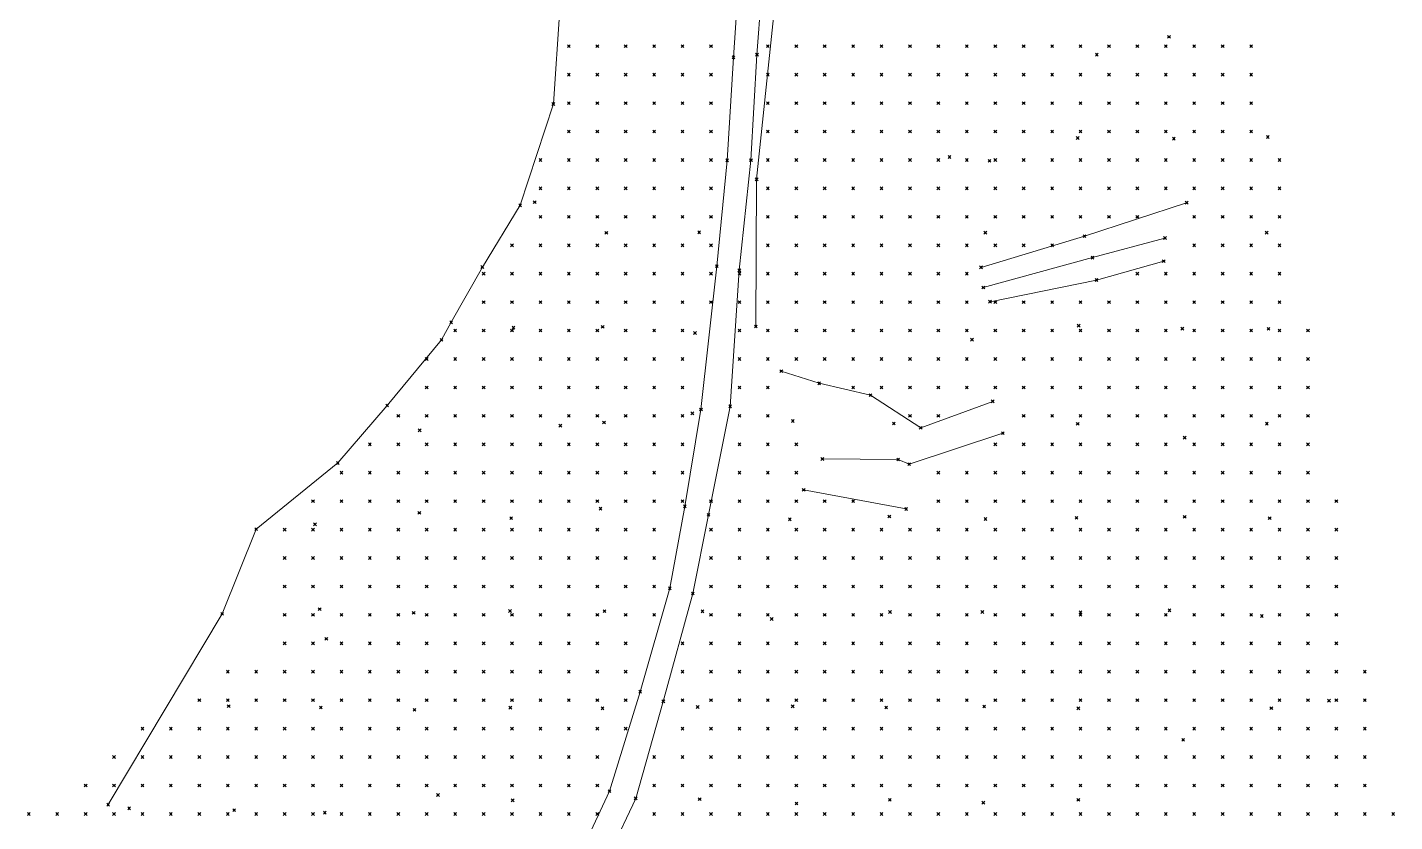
# Model space of a CAD drawing. Header units: metres. Extents: x 441556 to 446409, y 432338 to 461058.
# Drawn here: x 443351.6 to 443495.8, y 448548.1 to 448631.9 of the extents above; entities that cross this region are included whole.
import ezdxf

# ---------------------------------------------------------------- set-up
doc = ezdxf.new("R2010")
doc.units = ezdxf.units.M
doc.header["$MEASUREMENT"] = 0
doc.header["$PDMODE"] = 35
doc.header["$PDSIZE"] = 0.15
for name, color, linetype, lineweight in [('DTM-BRE-RevN_GRP_CURS APA', 2, 'Continuous', 0), ('DTM-BRE-RevN_GRP_DRUM PAMANT', 2, 'Continuous', 0), ('DTM-BRE-RevN_GRP_FIRUL APEI', 2, 'Continuous', 0), ('DTM-BRE-RevN_GRP_TALUZ SUS', 2, 'Continuous', 0), ('DTM-NOK-RevN_LIDAR_co_lidar', 91, 'Continuous', 0), ('DTM-NOK-RevN_RTK', 32, 'Continuous', 0)]:
    doc.layers.add(name, color=color, linetype=linetype, lineweight=lineweight)

msp = doc.modelspace()

# ---------------------------------------------------------------- linework, layer by layer
at = {"layer": 'DTM-BRE-RevN_GRP_CURS APA'}
for p, q in [((443407.054, 448623.797, 342.733), (443407.751, 448633.804, 342.59)), ((443403.548, 448613.105, 342.667), (443407.054, 448623.797, 342.733)), ((443399.563, 448606.59, 342.81), (443403.548, 448613.105, 342.667)), ((443396.268, 448600.761, 342.787), (443399.563, 448606.59, 342.81)), ((443395.249, 448598.916, 342.832), (443396.268, 448600.761, 342.787)), ((443389.528, 448591.986, 342.762), (443395.249, 448598.916, 342.832)), ((443384.317, 448585.924, 342.645), (443389.528, 448591.986, 342.762)), ((443375.696, 448578.948, 342.535), (443384.317, 448585.924, 342.645))]:
    msp.add_line(p, q, dxfattribs=at)
at = {"layer": 'DTM-BRE-RevN_GRP_DRUM PAMANT'}
for p, q in [((443429.434, 448641.168, 351.165), (443428.54, 448628.989, 350.282)), ((443426.061, 448628.71, 350.545), (443426.828, 448640.058, 351.348)), ((443428.54, 448628.989, 350.282), (443427.901, 448617.875, 349.686)), ((443425.392, 448617.848, 349.569), (443426.061, 448628.71, 350.545)), ((443424.305, 448606.679, 349.121), (443425.392, 448617.848, 349.569)), ((443427.901, 448617.875, 349.686), (443426.674, 448606.251, 349.136)), ((443422.63, 448591.57, 348.569), (443424.305, 448606.679, 349.121)), ((443426.674, 448606.251, 349.136), (443425.708, 448591.898, 348.612)), ((443420.928, 448581.342, 348.139), (443422.63, 448591.57, 348.569)), ((443425.708, 448591.898, 348.612), (443423.42, 448580.452, 348.088)), ((443419.341, 448572.702, 347.925), (443420.928, 448581.342, 348.139)), ((443423.42, 448580.452, 348.088), (443421.765, 448572.16, 347.945)), ((443416.217, 448561.799, 347.729), (443419.341, 448572.702, 347.925)), ((443421.765, 448572.16, 347.945), (443418.65, 448560.774, 347.675)), ((443412.984, 448551.3, 347.523), (443416.217, 448561.799, 347.729)), ((443418.65, 448560.774, 347.675), (443415.742, 448550.538, 347.509)), ((443406.335, 448537.126, 346.909), (443412.984, 448551.3, 347.523)), ((443415.742, 448550.538, 347.509), (443408.416, 448535.102, 346.746))]:
    msp.add_line(p, q, dxfattribs=at)
at = {"layer": 'DTM-BRE-RevN_GRP_FIRUL APEI'}
for p, q in [((443471.587, 448609.653, 372.506), (443463.945, 448607.587, 369.475)), ((443463.945, 448607.587, 369.475), (443452.416, 448604.433, 365.525)), ((443454.475, 448589.069, 361.221), (443444.601, 448585.802, 355.667)), ((443443.437, 448586.287, 355.272), (443435.429, 448586.348, 352.096)), ((443444.601, 448585.802, 355.667), (443443.437, 448586.287, 355.272))]:
    msp.add_line(p, q, dxfattribs=at)
at = {"layer": 'DTM-BRE-RevN_GRP_TALUZ SUS'}
for p, q in [((443428.502, 448615.848, 351.085), (443430.287, 448632.909, 353.158)), ((443428.422, 448600.322, 350.987), (443428.502, 448615.848, 351.085)), ((443473.875, 448613.383, 375.034), (443463.09, 448609.845, 370.424)), ((443463.09, 448609.845, 370.424), (443452.184, 448606.561, 366.176)), ((443471.455, 448607.217, 373.293), (443464.36, 448605.224, 370.07)), ((443464.36, 448605.224, 370.07), (443453.128, 448602.939, 365.788)), ((443435.099, 448594.328, 353.699), (443431.103, 448595.613, 351.577)), ((443440.513, 448593.077, 356.561), (443435.099, 448594.328, 353.699)), ((443445.817, 448589.636, 358.102), (443440.513, 448593.077, 356.561)), ((443453.41, 448592.425, 362.716), (443445.817, 448589.636, 358.102)), ((443444.284, 448581.073, 358.098), (443433.46, 448583.083, 352.105)), ((443372.107, 448570.013, 342.776), (443375.696, 448578.948, 342.535)), ((443360.078, 448549.881, 342.931), (443372.107, 448570.013, 342.776))]:
    msp.add_line(p, q, dxfattribs=at)
at = {"layer": 'DTM-NOK-RevN_LIDAR_co_lidar'}
for p in [(443408.692, 448629.885, 343.192), (443411.691, 448629.885, 344.403), (443414.691, 448629.885, 346.08), (443417.69, 448629.885, 347.538), (443420.689, 448629.885, 348.582), (443423.689, 448629.885, 349.62), (443429.687, 448629.885, 351.331), (443432.687, 448629.885, 353.974), (443435.686, 448629.885, 355.84), (443438.685, 448629.885, 358.161), (443441.685, 448629.885, 360.19), (443444.684, 448629.885, 361.79), (443447.683, 448629.885, 362.875), (443450.683, 448629.885, 364.378), (443453.682, 448629.885, 365.781), (443456.681, 448629.885, 366.868), (443459.681, 448629.885, 368.216), (443462.68, 448629.885, 370.112), (443465.679, 448629.885, 371.779), (443468.679, 448629.885, 373.313), (443471.678, 448629.885, 374.823), (443474.677, 448629.885, 376.275), (443477.677, 448629.885, 377.577), (443480.676, 448629.885, 378.824), (443408.692, 448626.886, 343.42), (443411.691, 448626.886, 344.605), (443414.691, 448626.886, 346.275), (443417.69, 448626.886, 347.717), (443420.689, 448626.886, 348.643), (443423.689, 448626.886, 349.585), (443429.687, 448626.886, 351.208), (443432.687, 448626.886, 353.719), (443435.686, 448626.886, 355.163), (443438.685, 448626.886, 356.833), (443441.685, 448626.886, 358.825), (443444.684, 448626.886, 360.66), (443447.683, 448626.886, 362.185), (443450.683, 448626.886, 363.903), (443453.682, 448626.886, 365.548), (443456.681, 448626.886, 366.586), (443459.681, 448626.886, 368.016), (443462.68, 448626.886, 369.933), (443465.679, 448626.886, 371.622), (443468.679, 448626.886, 373.138), (443471.678, 448626.886, 374.623), (443474.677, 448626.886, 376.078), (443477.677, 448626.886, 377.423), (443480.676, 448626.886, 378.67), (443408.692, 448623.887, 343.51), (443411.691, 448623.887, 344.778), (443414.691, 448623.887, 346.241), (443417.69, 448623.887, 347.619), (443420.689, 448623.887, 348.617), (443423.689, 448623.887, 349.458), (443429.687, 448623.887, 351.115), (443432.687, 448623.887, 353.516), (443435.686, 448623.887, 355.07), (443438.685, 448623.887, 357.158), (443441.685, 448623.887, 359.527), (443444.684, 448623.887, 361.712), (443447.683, 448623.887, 363.725), (443450.683, 448623.887, 365.303), (443453.682, 448623.887, 366.327), (443456.681, 448623.887, 367.286), (443459.681, 448623.887, 368.696), (443462.68, 448623.887, 370.227), (443465.679, 448623.887, 371.663), (443468.679, 448623.887, 373.079), (443471.678, 448623.887, 374.565), (443474.677, 448623.887, 375.982), (443477.677, 448623.887, 377.305), (443480.676, 448623.887, 378.547), (443408.692, 448620.887, 343.766), (443411.691, 448620.887, 345.074), (443414.691, 448620.887, 346.379), (443417.69, 448620.887, 347.624), (443420.689, 448620.887, 348.563), (443423.689, 448620.887, 349.252), (443429.687, 448620.887, 351.102), (443432.687, 448620.887, 353.457), (443435.686, 448620.887, 355.706), (443438.685, 448620.887, 358.546), (443441.685, 448620.887, 360.966), (443444.684, 448620.887, 363.035), (443447.683, 448620.887, 364.965), (443450.683, 448620.887, 366.349), (443453.682, 448620.887, 367.227), (443456.681, 448620.887, 368.364), (443459.681, 448620.887, 369.515), (443462.68, 448620.887, 370.693), (443465.679, 448620.887, 371.919), (443468.679, 448620.887, 373.163), (443471.678, 448620.887, 374.545), (443474.677, 448620.887, 375.898), (443477.677, 448620.887, 377.168), (443480.676, 448620.887, 378.373), (443405.693, 448617.888, 343.041), (443408.692, 448617.888, 344.204), (443411.691, 448617.888, 345.56), (443414.691, 448617.888, 346.831), (443417.69, 448617.888, 347.847), (443420.689, 448617.888, 348.514), (443423.689, 448617.888, 349.037), (443429.687, 448617.888, 351.299), (443432.687, 448617.888, 353.84), (443435.686, 448617.888, 356.416), (443438.685, 448617.888, 359.364), (443441.685, 448617.888, 361.449), (443444.684, 448617.888, 363.242), (443447.683, 448617.888, 365.071), (443450.683, 448617.888, 366.472), (443453.682, 448617.888, 367.654), (443456.681, 448617.888, 368.802), (443459.681, 448617.888, 369.812), (443462.68, 448617.888, 370.937), (443465.679, 448617.888, 372.081), (443468.679, 448617.888, 373.223), (443471.678, 448617.888, 374.446), (443474.677, 448617.888, 375.771), (443477.677, 448617.888, 377.001), (443480.676, 448617.888, 378.103), (443483.675, 448617.888, 379.149), (443405.693, 448614.889, 343.443), (443408.692, 448614.889, 344.728), (443411.691, 448614.889, 346.154), (443414.691, 448614.889, 347.328), (443417.69, 448614.889, 348.08), (443420.689, 448614.889, 348.554), (443423.689, 448614.889, 348.946), (443429.687, 448614.889, 351.545), (443432.687, 448614.889, 354.249), (443435.686, 448614.889, 356.832), (443438.685, 448614.889, 359.265), (443441.685, 448614.889, 361.384), (443444.684, 448614.889, 363.223), (443447.683, 448614.889, 364.942), (443450.683, 448614.889, 366.25), (443453.682, 448614.889, 367.646), (443456.681, 448614.889, 368.758), (443459.681, 448614.889, 369.805), (443462.68, 448614.889, 370.928), (443465.679, 448614.889, 372.028), (443468.679, 448614.889, 373.114), (443471.678, 448614.889, 374.21), (443474.677, 448614.889, 375.352), (443477.677, 448614.889, 376.423), (443480.676, 448614.889, 377.567), (443483.675, 448614.889, 378.761), (443405.693, 448611.889, 344.057), (443408.692, 448611.889, 345.388), (443411.691, 448611.889, 346.727), (443414.691, 448611.889, 347.734), (443417.69, 448611.889, 348.266), (443420.689, 448611.889, 348.632), (443423.689, 448611.889, 348.939), (443429.687, 448611.889, 351.689), (443432.687, 448611.889, 354.511), (443435.686, 448611.889, 357.068), (443438.685, 448611.889, 359.011), (443441.685, 448611.889, 361.238), (443444.684, 448611.889, 363.212), (443447.683, 448611.889, 364.795), (443450.683, 448611.889, 365.927), (443453.682, 448611.889, 367.441), (443456.681, 448611.889, 368.588), (443459.681, 448611.889, 369.601), (443462.68, 448611.889, 370.605), (443465.679, 448611.889, 371.514), (443468.679, 448611.889, 372.458), (443474.677, 448611.889, 374.673), (443477.677, 448611.889, 375.887), (443480.676, 448611.889, 377.26), (443483.675, 448611.889, 378.669), (443402.693, 448608.89, 343.456), (443405.693, 448608.89, 344.792), (443408.692, 448608.89, 346.038), (443411.691, 448608.89, 347.146), (443414.691, 448608.89, 347.966), (443417.69, 448608.89, 348.379), (443420.689, 448608.89, 348.638), (443423.689, 448608.89, 348.893), (443429.687, 448608.89, 351.937), (443432.687, 448608.89, 354.809), (443435.686, 448608.89, 357.135), (443438.685, 448608.89, 359.009), (443441.685, 448608.89, 360.945), (443444.684, 448608.89, 362.816), (443447.683, 448608.89, 364.498), (443450.683, 448608.89, 365.613), (443453.682, 448608.89, 367.01), (443456.681, 448608.89, 368.035), (443459.681, 448608.89, 368.881), (443474.677, 448608.89, 374.386), (443477.677, 448608.89, 375.92), (443480.676, 448608.89, 377.348), (443483.675, 448608.89, 378.615), (443399.694, 448605.89, 343.106), (443402.693, 448605.89, 344.283), (443405.693, 448605.89, 345.483), (443408.692, 448605.89, 346.596), (443411.691, 448605.89, 347.479), (443414.691, 448605.89, 348.011), (443417.69, 448605.89, 348.298), (443420.689, 448605.89, 348.538), (443423.689, 448605.89, 348.805), (443426.688, 448605.89, 349.747), (443429.687, 448605.89, 352.126), (443432.687, 448605.89, 354.858), (443435.686, 448605.89, 356.92), (443438.685, 448605.89, 358.797), (443441.685, 448605.89, 360.569), (443444.684, 448605.89, 362.313), (443447.683, 448605.89, 364.033), (443450.683, 448605.89, 365.197), (443468.679, 448605.89, 371.689), (443471.678, 448605.89, 373.026), (443474.677, 448605.89, 374.359), (443477.677, 448605.89, 375.724), (443480.676, 448605.89, 377.046), (443483.675, 448605.89, 378.312), (443399.694, 448602.891, 343.779), (443402.693, 448602.891, 345.083), (443405.693, 448602.891, 346.159), (443408.692, 448602.891, 347.174), (443411.691, 448602.891, 347.848), (443414.691, 448602.891, 348.054), (443417.69, 448602.891, 348.095), (443420.689, 448602.891, 348.345), (443423.689, 448602.891, 348.713), (443426.688, 448602.891, 349.491), (443429.687, 448602.891, 351.652), (443432.687, 448602.891, 354.378), (443435.686, 448602.891, 356.113), (443438.685, 448602.891, 357.888), (443441.685, 448602.891, 359.645), (443444.684, 448602.891, 361.517), (443447.683, 448602.891, 363.244), (443450.683, 448602.891, 364.676), (443453.682, 448602.891, 365.929), (443456.681, 448602.891, 366.922), (443459.681, 448602.891, 367.986), (443462.68, 448602.891, 369.016), (443465.679, 448602.891, 370.072), (443468.679, 448602.891, 371.134), (443471.678, 448602.891, 372.398), (443474.677, 448602.891, 373.75), (443477.677, 448602.891, 375.129), (443480.676, 448602.891, 376.567), (443483.675, 448602.891, 377.924), (443396.695, 448599.892, 343.308), (443399.694, 448599.892, 344.574), (443402.693, 448599.892, 345.72), (443405.693, 448599.892, 346.751), (443408.692, 448599.892, 347.64), (443411.691, 448599.892, 347.95), (443414.691, 448599.892, 347.917), (443417.69, 448599.892, 347.896), (443420.689, 448599.892, 348.209), (443426.688, 448599.892, 349.242), (443429.687, 448599.892, 350.971), (443432.687, 448599.892, 353.306), (443435.686, 448599.892, 354.823), (443438.685, 448599.892, 356.935), (443441.685, 448599.892, 358.58), (443444.684, 448599.892, 360.837), (443447.683, 448599.892, 362.692), (443450.683, 448599.892, 364.035), (443453.682, 448599.892, 365.449), (443456.681, 448599.892, 366.479), (443459.681, 448599.892, 367.432), (443462.68, 448599.892, 368.312), (443465.679, 448599.892, 369.288), (443468.679, 448599.892, 370.336), (443471.678, 448599.892, 371.704), (443474.677, 448599.892, 373.207), (443477.677, 448599.892, 374.716), (443480.676, 448599.892, 376.217), (443483.675, 448599.892, 377.592), (443486.675, 448599.892, 378.885), (443393.695, 448596.892, 342.976), (443396.695, 448596.892, 344.122), (443399.694, 448596.892, 345.286), (443402.693, 448596.892, 346.363), (443405.693, 448596.892, 347.438), (443408.692, 448596.892, 347.813), (443411.691, 448596.892, 347.817), (443414.691, 448596.892, 347.781), (443417.69, 448596.892, 347.79), (443420.689, 448596.892, 348.147), (443426.688, 448596.892, 349.062), (443429.687, 448596.892, 350.318), (443432.687, 448596.892, 352.39), (443435.686, 448596.892, 354.131), (443438.685, 448596.892, 356.593), (443441.685, 448596.892, 358.38), (443444.684, 448596.892, 360.283), (443447.683, 448596.892, 361.972), (443450.683, 448596.892, 363.263), (443453.682, 448596.892, 364.287), (443456.681, 448596.892, 365.583), (443459.681, 448596.892, 366.628), (443462.68, 448596.892, 367.546), (443465.679, 448596.892, 368.542), (443468.679, 448596.892, 369.703), (443471.678, 448596.892, 371.204), (443474.677, 448596.892, 372.853), (443477.677, 448596.892, 374.475), (443480.676, 448596.892, 376.059), (443483.675, 448596.892, 377.48), (443486.675, 448596.892, 378.729), (443393.695, 448593.893, 343.807), (443396.695, 448593.893, 345.005), (443399.694, 448593.893, 345.915), (443402.693, 448593.893, 346.925), (443405.693, 448593.893, 347.542), (443408.692, 448593.893, 347.671), (443411.691, 448593.893, 347.677), (443414.691, 448593.893, 347.665), (443417.69, 448593.893, 347.711), (443420.689, 448593.893, 348.033), (443426.688, 448593.893, 348.894), (443429.687, 448593.893, 349.975), (443438.685, 448593.893, 355.658), (443441.685, 448593.893, 357.341), (443444.684, 448593.893, 359.042), (443447.683, 448593.893, 360.788), (443450.683, 448593.893, 362.279), (443453.682, 448593.893, 363.091), (443456.681, 448593.893, 364.392), (443459.681, 448593.893, 365.676), (443462.68, 448593.893, 366.841), (443465.679, 448593.893, 368.036), (443468.679, 448593.893, 369.47), (443471.678, 448593.893, 371.229), (443474.677, 448593.893, 372.846), (443477.677, 448593.893, 374.452), (443480.676, 448593.893, 376.005), (443483.675, 448593.893, 377.375), (443486.675, 448593.893, 378.636), (443390.696, 448590.894, 343.584), (443393.695, 448590.894, 344.799), (443396.695, 448590.894, 345.614), (443399.694, 448590.894, 346.629), (443402.693, 448590.894, 347.253), (443405.693, 448590.894, 347.402), (443408.692, 448590.894, 347.452), (443411.691, 448590.894, 347.526), (443414.691, 448590.894, 347.55), (443417.69, 448590.894, 347.663), (443420.689, 448590.894, 347.986), (443426.688, 448590.894, 348.855), (443429.687, 448590.894, 349.866), (443444.684, 448590.894, 357.66), (443447.683, 448590.894, 359.267), (443456.681, 448590.894, 362.902), (443459.681, 448590.894, 364.802), (443462.68, 448590.894, 366.446), (443465.679, 448590.894, 367.748), (443468.679, 448590.894, 369.221), (443471.678, 448590.894, 370.927), (443474.677, 448590.894, 372.549), (443477.677, 448590.894, 374.258), (443480.676, 448590.894, 375.876), (443483.675, 448590.894, 377.241), (443486.675, 448590.894, 378.504), (443387.697, 448587.894, 343.331), (443390.696, 448587.894, 344.313), (443393.695, 448587.894, 345.48), (443396.695, 448587.894, 346.334), (443399.694, 448587.894, 346.929), (443402.693, 448587.894, 347.115), (443405.693, 448587.894, 347.233), (443408.692, 448587.894, 347.384), (443411.691, 448587.894, 347.514), (443414.691, 448587.894, 347.566), (443417.69, 448587.894, 347.714), (443420.689, 448587.894, 348), (443426.688, 448587.894, 348.914), (443429.687, 448587.894, 349.999), (443432.687, 448587.894, 350.725), (443453.682, 448587.894, 360.684), (443456.681, 448587.894, 362.743), (443459.681, 448587.894, 364.635), (443462.68, 448587.894, 366.242), (443465.679, 448587.894, 367.695), (443468.679, 448587.894, 369.109), (443471.678, 448587.894, 370.666), (443474.677, 448587.894, 372.326), (443477.677, 448587.894, 373.938), (443480.676, 448587.894, 375.53), (443483.675, 448587.894, 376.998), (443486.675, 448587.894, 378.277), (443384.697, 448584.895, 342.925), (443387.697, 448584.895, 343.824), (443390.696, 448584.895, 345), (443393.695, 448584.895, 346.047), (443396.695, 448584.895, 346.723), (443399.694, 448584.895, 346.909), (443402.693, 448584.895, 347.045), (443405.693, 448584.895, 347.255), (443408.692, 448584.895, 347.461), (443411.691, 448584.895, 347.6), (443414.691, 448584.895, 347.606), (443417.69, 448584.895, 347.78), (443420.689, 448584.895, 348.027), (443426.688, 448584.895, 349.089), (443429.687, 448584.895, 350.227), (443432.687, 448584.895, 350.93), (443447.683, 448584.895, 357.797), (443450.683, 448584.895, 359.696), (443453.682, 448584.895, 361.721), (443456.681, 448584.895, 363.47), (443459.681, 448584.895, 364.982), (443462.68, 448584.895, 366.435), (443465.679, 448584.895, 367.912), (443468.679, 448584.895, 369.354), (443471.678, 448584.895, 370.901), (443474.677, 448584.895, 372.375), (443477.677, 448584.895, 373.857), (443480.676, 448584.895, 375.346), (443483.675, 448584.895, 376.766), (443486.675, 448584.895, 378.06), (443381.698, 448581.896, 342.993), (443384.697, 448581.896, 343.523), (443387.697, 448581.896, 344.271), (443390.696, 448581.896, 345.342), (443393.695, 448581.896, 346.445), (443396.695, 448581.896, 346.74), (443399.694, 448581.896, 346.868), (443402.693, 448581.896, 347.083), (443405.693, 448581.896, 347.322), (443408.692, 448581.896, 347.57), (443411.691, 448581.896, 347.681), (443414.691, 448581.896, 347.637), (443417.69, 448581.896, 347.779), (443420.689, 448581.896, 347.966), (443423.689, 448581.896, 348.21), (443426.688, 448581.896, 349.181), (443429.687, 448581.896, 350.599), (443432.687, 448581.896, 351.817), (443435.686, 448581.896, 353.488), (443438.685, 448581.896, 355.04), (443447.683, 448581.896, 359.324), (443450.683, 448581.896, 360.722), (443453.682, 448581.896, 362.198), (443456.681, 448581.896, 363.819), (443459.681, 448581.896, 365.464), (443462.68, 448581.896, 366.92), (443465.679, 448581.896, 368.212), (443468.679, 448581.896, 369.464), (443471.678, 448581.896, 370.89), (443474.677, 448581.896, 372.286), (443477.677, 448581.896, 373.774), (443480.676, 448581.896, 375.33), (443483.675, 448581.896, 376.748), (443486.675, 448581.896, 378.005), (443489.674, 448581.896, 379.144), (443378.698, 448578.896, 342.973), (443381.698, 448578.896, 343.329), (443384.697, 448578.896, 343.826), (443387.697, 448578.896, 344.746), (443390.696, 448578.896, 346.102), (443393.695, 448578.896, 346.566), (443396.695, 448578.896, 346.689), (443399.694, 448578.896, 346.878), (443402.693, 448578.896, 347.102), (443405.693, 448578.896, 347.356), (443408.692, 448578.896, 347.574), (443411.691, 448578.896, 347.664), (443414.691, 448578.896, 347.609), (443417.69, 448578.896, 347.741), (443423.689, 448578.896, 348.399), (443426.688, 448578.896, 349.719), (443429.687, 448578.896, 351.259), (443432.687, 448578.896, 353.007), (443435.686, 448578.896, 355.051), (443438.685, 448578.896, 356.547), (443441.685, 448578.896, 357.7), (443444.684, 448578.896, 359.067), (443447.683, 448578.896, 360.388), (443450.683, 448578.896, 361.382), (443453.682, 448578.896, 363.112), (443456.681, 448578.896, 364.489), (443459.681, 448578.896, 365.848), (443462.68, 448578.896, 367.16), (443465.679, 448578.896, 368.439), (443468.679, 448578.896, 369.752), (443471.678, 448578.896, 371.046), (443474.677, 448578.896, 372.465), (443477.677, 448578.896, 373.902), (443480.676, 448578.896, 375.339), (443483.675, 448578.896, 376.665), (443486.675, 448578.896, 377.86), (443489.674, 448578.896, 378.945), (443378.698, 448575.897, 343.248), (443381.698, 448575.897, 343.715), (443384.697, 448575.897, 344.559), (443387.697, 448575.897, 345.853), (443390.696, 448575.897, 346.46), (443393.695, 448575.897, 346.54), (443396.695, 448575.897, 346.676), (443399.694, 448575.897, 346.906), (443402.693, 448575.897, 347.169), (443405.693, 448575.897, 347.424), (443408.692, 448575.897, 347.599), (443411.691, 448575.897, 347.653), (443414.691, 448575.897, 347.613), (443417.69, 448575.897, 347.726), (443423.689, 448575.897, 348.609), (443426.688, 448575.897, 350.317), (443429.687, 448575.897, 351.921), (443432.687, 448575.897, 353.758), (443435.686, 448575.897, 355.933), (443438.685, 448575.897, 357.522), (443441.685, 448575.897, 358.74), (443444.684, 448575.897, 360.074), (443447.683, 448575.897, 361.163), (443450.683, 448575.897, 362.373), (443453.682, 448575.897, 363.832), (443456.681, 448575.897, 365.14), (443459.681, 448575.897, 366.404), (443462.68, 448575.897, 367.663), (443465.679, 448575.897, 368.819), (443468.679, 448575.897, 369.981), (443471.678, 448575.897, 371.281), (443474.677, 448575.897, 372.592), (443477.677, 448575.897, 373.932), (443480.676, 448575.897, 375.311), (443483.675, 448575.897, 376.599), (443486.675, 448575.897, 377.782), (443489.674, 448575.897, 378.801), (443378.698, 448572.898, 343.536), (443381.698, 448572.898, 344.109), (443384.697, 448572.898, 345.199), (443387.697, 448572.898, 346.323), (443390.696, 448572.898, 346.472), (443393.695, 448572.898, 346.515), (443396.695, 448572.898, 346.698), (443399.694, 448572.898, 346.956), (443402.693, 448572.898, 347.232), (443405.693, 448572.898, 347.426), (443408.692, 448572.898, 347.572), (443411.691, 448572.898, 347.586), (443414.691, 448572.898, 347.587), (443417.69, 448572.898, 347.707), (443423.689, 448572.898, 349.112), (443426.688, 448572.898, 351.249), (443429.687, 448572.898, 352.733), (443432.687, 448572.898, 354.766), (443435.686, 448572.898, 356.423), (443438.685, 448572.898, 358.036), (443441.685, 448572.898, 359.238), (443444.684, 448572.898, 360.515), (443447.683, 448572.898, 361.727), (443450.683, 448572.898, 363.181), (443453.682, 448572.898, 364.524), (443456.681, 448572.898, 365.749), (443459.681, 448572.898, 366.917), (443462.68, 448572.898, 368.057), (443465.679, 448572.898, 369.13), (443468.679, 448572.898, 370.276), (443471.678, 448572.898, 371.523), (443474.677, 448572.898, 372.825), (443477.677, 448572.898, 374.116), (443480.676, 448572.898, 375.399), (443483.675, 448572.898, 376.609), (443486.675, 448572.898, 377.649), (443489.674, 448572.898, 378.507), (443378.698, 448569.898, 343.988), (443381.698, 448569.898, 344.707), (443384.697, 448569.898, 345.939), (443387.697, 448569.898, 346.413), (443390.696, 448569.898, 346.387), (443393.695, 448569.898, 346.489), (443396.695, 448569.898, 346.724), (443399.694, 448569.898, 347.004), (443402.693, 448569.898, 347.241), (443405.693, 448569.898, 347.404), (443408.692, 448569.898, 347.53), (443411.691, 448569.898, 347.522), (443414.691, 448569.898, 347.599), (443417.69, 448569.898, 347.684), (443423.689, 448569.898, 349.284), (443426.688, 448569.898, 351.333), (443429.687, 448569.898, 353.085), (443432.687, 448569.898, 355.233), (443435.686, 448569.898, 356.824), (443438.685, 448569.898, 358.207), (443441.685, 448569.898, 359.481), (443444.684, 448569.898, 360.851), (443447.683, 448569.898, 362.279), (443450.683, 448569.898, 363.696), (443453.682, 448569.898, 364.924), (443456.681, 448569.898, 366.088), (443459.681, 448569.898, 367.228), (443462.68, 448569.898, 368.34), (443465.679, 448569.898, 369.46), (443468.679, 448569.898, 370.645), (443471.678, 448569.898, 371.787), (443474.677, 448569.898, 373.015), (443477.677, 448569.898, 374.226), (443480.676, 448569.898, 375.412), (443483.675, 448569.898, 376.491), (443486.675, 448569.898, 377.397), (443489.674, 448569.898, 378.188), (443378.698, 448566.899, 344.402), (443381.698, 448566.899, 345.511), (443384.697, 448566.899, 346.322), (443387.697, 448566.899, 346.414), (443390.696, 448566.899, 346.404), (443393.695, 448566.899, 346.554), (443396.695, 448566.899, 346.773), (443399.694, 448566.899, 347.039), (443402.693, 448566.899, 347.249), (443405.693, 448566.899, 347.401), (443408.692, 448566.899, 347.489), (443411.691, 448566.899, 347.482), (443414.691, 448566.899, 347.597), (443420.689, 448566.899, 347.983), (443423.689, 448566.899, 349.488), (443426.688, 448566.899, 351.516), (443429.687, 448566.899, 353.132), (443432.687, 448566.899, 355.16), (443435.686, 448566.899, 356.538), (443438.685, 448566.899, 358.074), (443441.685, 448566.899, 359.534), (443444.684, 448566.899, 360.864), (443447.683, 448566.899, 362.542), (443450.683, 448566.899, 363.946), (443453.682, 448566.899, 365.158), (443456.681, 448566.899, 366.384), (443459.681, 448566.899, 367.517), (443462.68, 448566.899, 368.595), (443465.679, 448566.899, 369.682), (443468.679, 448566.899, 370.848), (443471.678, 448566.899, 371.973), (443474.677, 448566.899, 373.075), (443477.677, 448566.899, 374.152), (443480.676, 448566.899, 375.224), (443483.675, 448566.899, 376.216), (443486.675, 448566.899, 377.085), (443489.674, 448566.899, 377.81), (443372.7, 448563.9, 343.635), (443375.699, 448563.9, 344.036), (443378.698, 448563.9, 344.631), (443381.698, 448563.9, 345.819), (443384.697, 448563.9, 346.223), (443387.697, 448563.9, 346.464), (443390.696, 448563.9, 346.514), (443393.695, 448563.9, 346.63), (443396.695, 448563.9, 346.818), (443399.694, 448563.9, 347.029), (443402.693, 448563.9, 347.22), (443405.693, 448563.9, 347.367), (443408.692, 448563.9, 347.412), (443411.691, 448563.9, 347.48), (443414.691, 448563.9, 347.611), (443420.689, 448563.9, 348.08), (443423.689, 448563.9, 349.482), (443426.688, 448563.9, 351.251), (443429.687, 448563.9, 352.718), (443432.687, 448563.9, 354.233), (443435.686, 448563.9, 356.363), (443438.685, 448563.9, 357.949), (443441.685, 448563.9, 359.443), (443444.684, 448563.9, 360.832), (443447.683, 448563.9, 362.538), (443450.683, 448563.9, 363.988), (443453.682, 448563.9, 365.209), (443456.681, 448563.9, 366.504), (443459.681, 448563.9, 367.631), (443462.68, 448563.9, 368.742), (443465.679, 448563.9, 369.787), (443468.679, 448563.9, 370.774), (443471.678, 448563.9, 371.854), (443474.677, 448563.9, 372.917), (443477.677, 448563.9, 373.862), (443480.676, 448563.9, 374.812), (443483.675, 448563.9, 375.796), (443486.675, 448563.9, 376.635), (443489.674, 448563.9, 377.135), (443492.674, 448563.9, 377.199), (443369.7, 448560.9, 343.61), (443372.7, 448560.9, 343.849), (443375.699, 448560.9, 344.13), (443378.698, 448560.9, 344.572), (443381.698, 448560.9, 345.391), (443384.697, 448560.9, 346.076), (443387.697, 448560.9, 346.494), (443390.696, 448560.9, 346.677), (443393.695, 448560.9, 346.732), (443396.695, 448560.9, 346.842), (443399.694, 448560.9, 346.999), (443402.693, 448560.9, 347.161), (443405.693, 448560.9, 347.249), (443408.692, 448560.9, 347.298), (443411.691, 448560.9, 347.502), (443414.691, 448560.9, 347.603), (443420.689, 448560.9, 348.185), (443423.689, 448560.9, 349.438), (443426.688, 448560.9, 350.906), (443429.687, 448560.9, 352.368), (443432.687, 448560.9, 353.808), (443435.686, 448560.9, 356.243), (443438.685, 448560.9, 357.918), (443441.685, 448560.9, 359.356), (443444.684, 448560.9, 360.84), (443447.683, 448560.9, 362.477), (443450.683, 448560.9, 363.965), (443453.682, 448560.9, 365.087), (443456.681, 448560.9, 366.271), (443459.681, 448560.9, 367.442), (443462.68, 448560.9, 368.607), (443465.679, 448560.9, 369.532), (443468.679, 448560.9, 370.535), (443471.678, 448560.9, 371.591), (443474.677, 448560.9, 372.563), (443477.677, 448560.9, 373.417), (443480.676, 448560.9, 374.253), (443483.675, 448560.9, 375.046), (443486.675, 448560.9, 375.723), (443489.674, 448560.9, 375.989), (443492.674, 448560.9, 375.6), (443363.702, 448557.901, 342.795), (443366.701, 448557.901, 343.37), (443369.7, 448557.901, 343.931), (443372.7, 448557.901, 344.214), (443375.699, 448557.901, 344.382), (443378.698, 448557.901, 344.546), (443381.698, 448557.901, 344.93), (443384.697, 448557.901, 345.695), (443387.697, 448557.901, 346.422), (443390.696, 448557.901, 346.798), (443393.695, 448557.901, 346.859), (443396.695, 448557.901, 346.874), (443399.694, 448557.901, 346.973), (443402.693, 448557.901, 347.062), (443405.693, 448557.901, 347.091), (443408.692, 448557.901, 347.198), (443411.691, 448557.901, 347.493), (443414.691, 448557.901, 347.554), (443420.689, 448557.901, 348.343), (443423.689, 448557.901, 349.376), (443426.688, 448557.901, 350.687), (443429.687, 448557.901, 352.167), (443432.687, 448557.901, 353.641), (443435.686, 448557.901, 356.058), (443438.685, 448557.901, 357.849), (443441.685, 448557.901, 359.308), (443444.684, 448557.901, 360.976), (443447.683, 448557.901, 362.443), (443450.683, 448557.901, 363.654), (443453.682, 448557.901, 364.719), (443456.681, 448557.901, 365.841), (443459.681, 448557.901, 367.062), (443462.68, 448557.901, 368.186), (443465.679, 448557.901, 369.095), (443468.679, 448557.901, 370.096), (443471.678, 448557.901, 371.119), (443474.677, 448557.901, 371.949), (443477.677, 448557.901, 372.627), (443480.676, 448557.901, 373.329), (443483.675, 448557.901, 374.04), (443486.675, 448557.901, 374.583), (443489.674, 448557.901, 374.597), (443492.674, 448557.901, 373.9), (443360.702, 448554.902, 342.665), (443363.702, 448554.902, 343.061), (443366.701, 448554.902, 343.814), (443369.7, 448554.902, 344.344), (443372.7, 448554.902, 344.745), (443375.699, 448554.902, 344.77), (443378.698, 448554.902, 344.67), (443381.698, 448554.902, 344.741), (443384.697, 448554.902, 345.241), (443387.697, 448554.902, 346.124), (443390.696, 448554.902, 346.739), (443393.695, 448554.902, 346.936), (443396.695, 448554.902, 346.935), (443399.694, 448554.902, 346.967), (443402.693, 448554.902, 346.985), (443405.693, 448554.902, 346.971), (443408.692, 448554.902, 347.114), (443411.691, 448554.902, 347.408), (443417.69, 448554.902, 347.758), (443420.689, 448554.902, 348.502), (443423.689, 448554.902, 349.362), (443426.688, 448554.902, 350.663), (443429.687, 448554.902, 352.222), (443432.687, 448554.902, 353.673), (443435.686, 448554.902, 356.014), (443438.685, 448554.902, 357.76), (443441.685, 448554.902, 359.156), (443444.684, 448554.902, 360.812), (443447.683, 448554.902, 362.252), (443450.683, 448554.902, 363.225), (443453.682, 448554.902, 364.382), (443456.681, 448554.902, 365.422), (443459.681, 448554.902, 366.629), (443462.68, 448554.902, 367.75), (443465.679, 448554.902, 368.726), (443468.679, 448554.902, 369.646), (443471.678, 448554.902, 370.507), (443474.677, 448554.902, 371.163), (443477.677, 448554.902, 371.62), (443480.676, 448554.902, 372.107), (443483.675, 448554.902, 372.759), (443486.675, 448554.902, 373.141), (443489.674, 448554.902, 372.904), (443492.674, 448554.902, 372.197), (443357.703, 448551.902, 342.648), (443360.702, 448551.902, 342.872), (443363.702, 448551.902, 343.495), (443366.701, 448551.902, 344.232), (443369.7, 448551.902, 344.764), (443372.7, 448551.902, 345.058), (443375.699, 448551.902, 344.985), (443378.698, 448551.902, 344.759), (443381.698, 448551.902, 344.706), (443384.697, 448551.902, 344.98), (443387.697, 448551.902, 345.74), (443390.696, 448551.902, 346.48), (443393.695, 448551.902, 346.906), (443396.695, 448551.902, 346.989), (443399.694, 448551.902, 346.977), (443402.693, 448551.902, 346.919), (443405.693, 448551.902, 346.896), (443408.692, 448551.902, 347.048), (443411.691, 448551.902, 347.267), (443417.69, 448551.902, 347.828), (443420.689, 448551.902, 348.664), (443423.689, 448551.902, 349.544), (443426.688, 448551.902, 350.786), (443429.687, 448551.902, 352.295), (443432.687, 448551.902, 353.726), (443435.686, 448551.902, 355.983), (443438.685, 448551.902, 357.594), (443441.685, 448551.902, 358.92), (443444.684, 448551.902, 360.461), (443447.683, 448551.902, 361.76), (443450.683, 448551.902, 362.77), (443453.682, 448551.902, 363.931), (443456.681, 448551.902, 364.932), (443459.681, 448551.902, 366.07), (443462.68, 448551.902, 367.246), (443465.679, 448551.902, 368.26), (443468.679, 448551.902, 368.98), (443471.678, 448551.902, 369.664), (443474.677, 448551.902, 370.016), (443477.677, 448551.902, 370.033), (443480.676, 448551.902, 370.093), (443483.675, 448551.902, 370.626), (443486.675, 448551.902, 371.018), (443489.674, 448551.902, 370.777), (443492.674, 448551.902, 370.123), (443351.704, 448548.903, 342.59), (443354.704, 448548.903, 342.592), (443357.703, 448548.903, 342.812), (443360.702, 448548.903, 343.385), (443363.702, 448548.903, 344.104), (443366.701, 448548.903, 344.692), (443369.7, 448548.903, 345.07), (443372.7, 448548.903, 345.107), (443375.699, 448548.903, 344.971), (443378.698, 448548.903, 344.798), (443381.698, 448548.903, 344.784), (443384.697, 448548.903, 344.895), (443387.697, 448548.903, 345.345), (443390.696, 448548.903, 346.05), (443393.695, 448548.903, 346.689), (443396.695, 448548.903, 346.973), (443399.694, 448548.903, 346.984), (443402.693, 448548.903, 346.896), (443405.693, 448548.903, 346.876), (443408.692, 448548.903, 347.015), (443411.691, 448548.903, 347.146), (443417.69, 448548.903, 347.931), (443420.689, 448548.903, 348.828), (443423.689, 448548.903, 349.804), (443426.688, 448548.903, 351.056), (443429.687, 448548.903, 352.439), (443432.687, 448548.903, 353.733), (443435.686, 448548.903, 355.831), (443438.685, 448548.903, 357.41), (443441.685, 448548.903, 358.766), (443444.684, 448548.903, 360.174), (443447.683, 448548.903, 361.32), (443450.683, 448548.903, 362.417), (443453.682, 448548.903, 363.483), (443456.681, 448548.903, 364.456), (443459.681, 448548.903, 365.492), (443462.68, 448548.903, 366.647), (443465.679, 448548.903, 367.094), (443468.679, 448548.903, 367.46), (443471.678, 448548.903, 368.019), (443474.677, 448548.903, 368.279), (443477.677, 448548.903, 367.716), (443480.676, 448548.903, 367.214), (443483.675, 448548.903, 367.706), (443486.675, 448548.903, 368.266), (443489.674, 448548.903, 368.093), (443492.674, 448548.903, 367.373), (443495.673, 448548.903, 366.204)]:
    msp.add_point(p, dxfattribs=at)
at = {"layer": 'DTM-NOK-RevN_RTK'}
for p in [(443472.012, 448630.87, 375.097), (443428.54, 448628.989, 350.282), (443464.393, 448628.994, 371.074), (443426.061, 448628.71, 350.545), (443407.054, 448623.797, 342.733), (443462.382, 448620.205, 370.811), (443482.438, 448620.313, 379.072), (443472.529, 448620.131, 374.937), (443425.392, 448617.848, 349.569), (443427.901, 448617.875, 349.686), (443448.856, 448618.199, 366.118), (443453.081, 448617.797, 367.699), (443428.502, 448615.848, 351.085), (443403.548, 448613.105, 342.667), (443405.088, 448613.431, 343.275), (443473.875, 448613.383, 375.034), (443412.643, 448610.208, 348.014), (443422.44, 448610.256, 349.013), (443452.631, 448610.22, 366.995), (443482.31, 448610.226, 378.228), (443463.09, 448609.845, 370.424), (443471.587, 448609.653, 372.506), (443463.945, 448607.587, 369.475), (443471.455, 448607.217, 373.293), (443399.563, 448606.59, 342.81), (443424.305, 448606.679, 349.121), (443426.674, 448606.251, 349.136), (443452.184, 448606.561, 366.176), (443452.416, 448604.433, 365.525), (443464.36, 448605.224, 370.07), (443453.128, 448602.939, 365.788), (443396.268, 448600.761, 342.787), (443402.845, 448600.19, 345.898), (443412.249, 448600.28, 348.093), (443428.422, 448600.322, 350.987), (443462.478, 448600.403, 368.323), (443473.418, 448600.096, 372.805), (443482.511, 448600.079, 377.213), (443395.249, 448598.916, 342.832), (443421.992, 448599.63, 348.733), (443451.23, 448598.939, 364.232), (443431.103, 448595.613, 351.577), (443435.099, 448594.328, 353.699), (443440.513, 448593.077, 356.561), (443389.528, 448591.986, 342.762), (443422.63, 448591.57, 348.569), (443425.708, 448591.898, 348.612), (443453.41, 448592.425, 362.716), (443412.404, 448590.198, 347.648), (443421.728, 448591.152, 348.466), (443432.322, 448590.359, 351.176), (443442.985, 448590.081, 356.818), (443462.385, 448590.057, 366.266), (443482.338, 448590.069, 376.764), (443392.944, 448589.375, 345.021), (443407.8, 448589.859, 347.418), (443445.817, 448589.636, 358.102), (443454.475, 448589.069, 361.221), (443473.665, 448588.592, 372.117), (443384.317, 448585.924, 342.645), (443435.429, 448586.348, 352.096), (443443.437, 448586.287, 355.272), (443444.601, 448585.802, 355.667), (443433.46, 448583.083, 352.105), (443420.928, 448581.342, 348.139), (443392.912, 448580.658, 346.718), (443402.603, 448580.096, 347.211), (443412.037, 448581.108, 347.882), (443423.42, 448580.452, 348.088), (443432.001, 448579.985, 352.432), (443442.503, 448580.276, 357.663), (443444.284, 448581.073, 358.098), (443452.648, 448580.007, 362.276), (443462.259, 448580.142, 366.852), (443473.666, 448580.237, 371.853), (443482.634, 448580.099, 376.343), (443375.696, 448578.948, 342.535), (443381.896, 448579.456, 343.456), (443419.341, 448572.702, 347.925), (443421.765, 448572.16, 347.945), (443372.107, 448570.013, 342.776), (443382.392, 448570.505, 345.017), (443392.309, 448570.108, 346.545), (443402.489, 448570.302, 347.37), (443412.458, 448570.296, 347.63), (443422.786, 448570.28, 349.179), (443442.581, 448570.199, 360.145), (443452.325, 448570.209, 364.539), (443462.681, 448570.161, 368.366), (443472.064, 448570.382, 371.972), (443481.814, 448569.784, 375.823), (443430.097, 448569.471, 353.871), (443383.093, 448567.377, 346.242), (443416.217, 448561.799, 347.729), (443372.805, 448560.274, 343.991), (443382.518, 448560.127, 345.944), (443392.4, 448559.888, 346.86), (443402.516, 448560.11, 347.287), (443412.243, 448560.05, 347.769), (443418.65, 448560.774, 347.675), (443422.274, 448560.179, 349.115), (443432.314, 448560.257, 353.466), (443442.164, 448560.126, 359.711), (443452.516, 448560.239, 364.904), (443462.447, 448560.047, 368.434), (443482.813, 448560.058, 374.696), (443488.89, 448560.843, 376.277), (443473.51, 448556.721, 371.456), (443412.984, 448551.3, 347.523), (443360.078, 448549.881, 342.931), (443362.292, 448549.493, 343.901), (443394.878, 448550.895, 347.222), (443402.753, 448550.338, 347.024), (443415.742, 448550.538, 347.509), (443422.496, 448550.453, 349.503), (443432.706, 448550.008, 353.772), (443442.552, 448550.387, 359.6), (443452.42, 448550.081, 363.163), (443462.447, 448550.387, 366.847), (443373.375, 448549.304, 345.369), (443382.936, 448549.026, 344.96)]:
    msp.add_point(p, dxfattribs=at)

doc.saveas('drawing.dxf')
